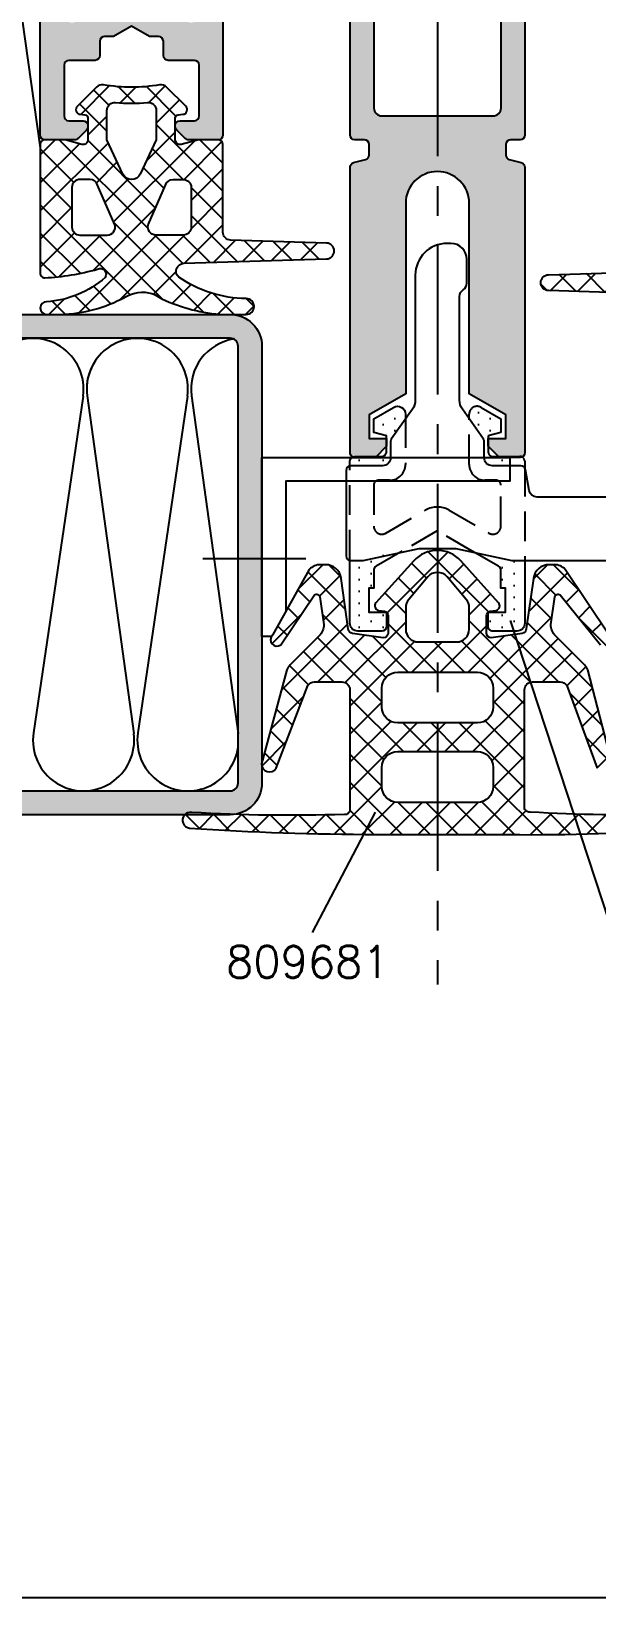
# Model space of a CAD drawing. Extents: x 0 to 1130, y -960 to 577.
# Drawn here: x 1026.2 to 1061.8, y -640 to -541.4 of the extents above; entities that cross this region are included whole.
import ezdxf

# ---------------------------------------------------------------- set-up
doc = ezdxf.new("R2010")
doc.units = 0
doc.header["$LTSCALE"] = 7.5
doc.header["$MEASUREMENT"] = 0
doc.linetypes.add('CENTER', pattern=[2, 1.25, -0.25, 0.25, -0.25])
doc.linetypes.add('HIDDEN', pattern=[0.375, 0.25, -0.125])
for name, color, linetype in [('ACCESSORI', 200, 'CONTINUOUS'), ('ASSI', 1, 'CENTER'), ('FILL', 8, 'CONTINUOUS'), ('FINE', 7, 'CONTINUOUS'), ('GOMMA', 3, 'CONTINUOUS'), ('GROSSA', 4, 'CONTINUOUS'), ('MARCHIO', 7, 'CONTINUOUS'), ('NASC', 7, 'HIDDEN'), ('QUOTE', 254, 'CONTINUOUS'), ('TESTO', 2, 'CONTINUOUS'), ('TRATTEGGI', 140, 'CONTINUOUS')]:
    doc.layers.add(name, color=color, linetype=linetype)
doc.styles.get("Standard").update_dxf_attribs({"font": 'romans.shx'})
pattern_1 = [(315, (920.0000005592251, -639.9999999263355), (0.8838834764831845, 0.8838834764831842), []), (45, (920.0000005592251, -639.9999999263355), (-0.8838834764831842, 0.8838834764831845), [])]

msp = doc.modelspace()

# ---------------------------------------------------------------- hatches: boundary and pattern name
at = {"layer": 'FILL'}
h = msp.add_hatch(color=253, dxfattribs=at)
h.paths.add_polyline_path([(997.0635466261217, -468.2006847210907, 0.4142135623730118), (996.763546626122, -468.5006847210907), (996.763546626122, -470.3764206523788, 0.1989123673796436), (996.8514145917659, -470.5885526867346), (997.3756786604779, -471.1128167554466, 0.2320247787643685), (997.6256786604783, -471.1982851531769, 0.4517883523660433), (997.9635466261218, -470.9006847210906), (997.9635466261218, -470.0006847210907, -0.4142135623730393), (998.263546626122, -469.7006847210905), (1001.463546626122, -469.7006847210905, -0.4142135623731227), (1001.763546626122, -470.0006847210907), (1001.763546626122, -471.6506847210906, 0.4142135623731229), (1002.063546626122, -471.9506847210905), (1002.963546626122, -471.9506847210905, -0.4142135623731227), (1003.263546626122, -472.2506847210907), (1003.263546626122, -472.816710124875), (1003.918247164501, -473.9506847210905), (1003.263546626122, -475.0846593173061), (1003.263546626122, -475.6506847210906, -0.4142135623730673), (1002.963546626122, -475.9506847210905), (1002.063546626122, -475.9506847210905, 0.4142135623730393), (1001.763546626122, -476.2506847210907), (1001.763546626122, -477.9006847210906, -0.4142135623730395), (1001.463546626122, -478.2006847210905), (998.263546626122, -478.2006847210905, -0.4142135623730397), (997.9635466261218, -477.9006847210906), (997.9635466261218, -477.0006847210907, 0.4517883523666104), (997.6256786604779, -476.7030842890041, 0.2320247787638949), (997.3756786604779, -476.7885526867346), (996.8514145917659, -477.3128167554464, 0.1989123673796609), (996.763546626122, -477.5249487898025), (996.763546626122, -479.4006847210906, 0.4142135623730673), (997.0635466261217, -479.7006847210905), (1011.463546626122, -479.7006847210905, -0.4142135623731227), (1011.763546626122, -480.0006847210905), (1011.763546626122, -487.4006847210908, -0.4142135623731505), (1011.463546626122, -487.7006847210907), (997.0635466261217, -487.7006847210906, 0.4142135623730951), (996.763546626122, -488.0006847210906), (996.763546626122, -488.6006847210906, -0.4142135623730951), (996.4635466261218, -488.9006847210907), (995.9635466261218, -488.9006847210907), (995.8152837534328, -488.9006847210906, -0.3394542588634019), (995.5255060055463, -488.6783304346213), (995.3231262776146, -487.9230390075599, 0.3394542588633506), (995.0333485297281, -487.7006847210906), (977.0635466261217, -487.7006847210906, 0.4142135623731784), (976.763546626122, -488.0006847210906), (976.763546626122, -489.3006847210908), (977.4635466261218, -490.0006847210907), (977.9635466261218, -490.0006847210906), (977.9635466261218, -488.9006847210906), (979.4356410069856, -488.9006847210907), (980.7635466261215, -491.2006847210905), (992.763546626122, -491.2006847210906, -1), (992.763546626122, -495.2006847210906), (980.763546626122, -495.2006847210906), (979.4356410069856, -497.5006847210907), (977.9635466261218, -497.5006847210907), (977.9635466261218, -496.4006847210907), (977.4635466261218, -496.4006847210907), (976.763546626122, -497.1006847210906), (976.763546626122, -498.4006847210907, 0.4142135623731783), (977.0635466261217, -498.7006847210906), (995.0333485297281, -498.7006847210904, 0.33945425886334), (995.3231262776151, -498.4783304346212), (995.5255060055463, -497.7230390075598, -0.3394542588633492), (995.8152837534328, -497.5006847210906), (996.4635466261218, -497.5006847210906, -0.4142135623730951), (996.763546626122, -497.8006847210905), (996.763546626122, -498.4006847210906, 0.4142135623730951), (997.0635466261217, -498.7006847210906), (1011.463546626122, -498.7006847210905, -0.4142135623731505), (1011.763546626122, -499.0006847210905), (1011.763546626122, -506.4006847210908, -0.4142135623731229), (1011.463546626122, -506.7006847210907), (997.0635466261217, -506.7006847210906, 0.4142135623731229), (996.763546626122, -507.0006847210906), (996.763546626122, -508.8764206523788, 0.1989123673796928), (996.8514145917659, -509.0885526867347), (997.3756786604779, -509.6128167554466, 0.2320247787637435), (997.6256786604779, -509.6982851531769, 0.4517883523668111), (997.9635466261218, -509.4006847210907), (997.9635466261218, -508.5006847210906, -0.4142135623731229), (998.263546626122, -508.2006847210906), (1001.463546626122, -508.2006847210906, -0.4142135623731227), (1001.763546626122, -508.5006847210906), (1001.763546626122, -510.1506847210907, 0.4142135623730397), (1002.063546626122, -510.4506847210907), (1002.963546626122, -510.4506847210907, -0.4142135623730673), (1003.263546626122, -510.7506847210908), (1003.263546626122, -511.316710124875), (1003.918247164501, -512.4506847210907), (1003.263546626122, -513.5846593173062), (1003.263546626122, -514.1506847210907, -0.4142135623731227), (1002.963546626122, -514.4506847210907), (1002.063546626122, -514.4506847210907, 0.4142135623731227), (1001.763546626122, -514.7506847210906), (1001.763546626122, -516.4006847210907, -0.4142135623731506), (1001.463546626122, -516.7006847210906), (998.263546626122, -516.7006847210906, -0.4142135623731505), (997.9635466261218, -516.4006847210907), (997.9635466261218, -515.5006847210906, 0.4517883523667224), (997.6256786604779, -515.2030842890042, 0.2320247787637778), (997.3756786604779, -515.2885526867346), (996.8514145917659, -515.8128167554466, 0.1989123673796406), (996.763546626122, -516.0249487898026), (996.763546626122, -517.9006847210907, 0.4142135623731505), (997.0635466261217, -518.2006847210906), (1011.463546626122, -518.2006847210906, -0.4142135623730951), (1011.763546626122, -518.5006847210907), (1011.763546626122, -532.2006847210904, 0.4142135623730951), (1012.763546626122, -533.2006847210904), (1026.463546626122, -533.2006847210905, -0.4142135623731504), (1026.763546626122, -533.5006847210906), (1026.763546626122, -547.9006847210906, 0.4142135623730951), (1027.063546626122, -548.2006847210905), (1028.93928255741, -548.2006847210906, 0.1989123673796232), (1029.151414591766, -548.1128167554465), (1029.675678660478, -547.5885526867347, 0.2320247787637174), (1029.761147058208, -547.3385526867347, 0.4517883523668684), (1029.463546626122, -547.0006847210907), (1028.563546626122, -547.0006847210906, -0.4142135623730673), (1028.263546626122, -546.7006847210906), (1028.263546626122, -543.5006847210907, -0.4142135623730951), (1028.563546626122, -543.2006847210907), (1030.213546626122, -543.2006847210906, 0.4142135623730951), (1030.513546626122, -542.9006847210907), (1030.513546626122, -542.0006847210906, -0.4142135623730951), (1030.813546626122, -541.7006847210906), (1031.379572029906, -541.7006847210905), (1032.513546626122, -541.0459841827113), (1033.647521222337, -541.7006847210906), (1034.213546626122, -541.7006847210906, -0.414213562373095), (1034.513546626122, -542.0006847210907), (1034.513546626122, -542.9006847210907, 0.4142135623730951), (1034.813546626122, -543.2006847210906), (1036.463546626122, -543.2006847210906, -0.414213562373095), (1036.763546626122, -543.5006847210907), (1036.763546626122, -546.7006847210906, -0.4142135623730951), (1036.463546626122, -547.0006847210907), (1035.563546626122, -547.0006847210906, 0.451788352366771), (1035.265946194035, -547.3385526867346, 0.2320247787637656), (1035.351414591766, -547.5885526867346), (1035.875678660478, -548.1128167554465, 0.198912367379658), (1036.087810694833, -548.2006847210905), (1037.963546626122, -548.2006847210905, 0.4142135623730951), (1038.263546626122, -547.9006847210906), (1038.263546626122, -533.5006847210905, -0.4142135623730951), (1038.563546626121, -533.2006847210905), (1045.963546626122, -533.2006847210906, -0.4142135623731227), (1046.263546626122, -533.5006847210907), (1046.263546626122, -547.9006847210908, 0.4142135623730395), (1046.563546626122, -548.2006847210906), (1047.163546626122, -548.2006847210907, -0.4142135623730949), (1047.463546626122, -548.5006847210907), (1047.463546626122, -549.1489475937797, -0.3394542588632963), (1047.241192339653, -549.4387253416662), (1046.485900912591, -549.6411050695976, 0.3394542588633591), (1046.263546626122, -549.9308828174843), (1046.263546626122, -567.9006847210907, 0.4142135623731505), (1046.563546626122, -568.2006847210907), (1047.863546626122, -568.2006847210905), (1048.563546626122, -567.5006847210907), (1048.563546626122, -567.0006847210907), (1047.463546626122, -567.0006847210907), (1047.463546626122, -565.5285903402269), (1049.763546626122, -564.2006847210906), (1049.763546626122, -552.2006847210907, -1), (1053.763546626122, -552.2006847210907), (1053.763546626122, -564.2006847210907), (1056.063546626122, -565.5285903402269), (1056.063546626122, -567.0006847210907), (1054.963546626122, -567.0006847210906), (1054.963546626122, -567.5006847210907), (1055.663546626121, -568.2006847210905), (1056.963546626122, -568.2006847210906, 0.4142135623731505), (1057.263546626122, -567.9006847210907), (1057.263546626122, -549.9308828174844, 0.3394542588633865), (1057.041192339652, -549.6411050695976), (1056.285900912591, -549.4387253416664, -0.3394542588634301), (1056.063546626122, -549.1489475937797), (1056.063546626122, -548.5006847210907, -0.4142135623730951), (1056.363546626122, -548.2006847210907), (1056.963546626122, -548.2006847210907, 0.4142135623730673), (1057.263546626122, -547.9006847210908), (1057.263546626122, -533.5006847210907, -0.4142135623731505), (1057.563546626122, -533.2006847210906), (1064.963546626122, -533.2006847210906, -0.4142135623730951), (1065.263546626122, -533.5006847210906), (1065.263546626122, -547.9006847210907, 0.4142135623730951), (1065.563546626122, -548.2006847210906), (1067.43928255741, -548.2006847210907, 0.1989123673797134), (1067.651414591766, -548.1128167554466), (1068.175678660478, -547.5885526867348, 0.232024778763607), (1068.261147058208, -547.3385526867348, 0.4517883523669103), (1067.963546626122, -547.0006847210908), (1067.063546626122, -547.0006847210907, -0.4142135623730675), (1066.763546626122, -546.7006847210907), (1066.763546626122, -543.5006847210908, -0.4142135623730951), (1067.063546626122, -543.2006847210909), (1068.713546626122, -543.2006847210907, 0.4142135623730674), (1069.013546626122, -542.9006847210908), (1069.013546626122, -542.0006847210908, -0.4142135623730951), (1069.313546626122, -541.7006847210907), (1069.879572029906, -541.7006847210907), (1071.013546626122, -541.0459841827114), (1072.147521222338, -541.7006847210906), (1072.713546626122, -541.7006847210907, -0.4142135623730951), (1073.013546626122, -542.0006847210907), (1073.013546626122, -542.9006847210908, 0.4142135623730951), (1073.313546626122, -543.2006847210907), (1074.963546626122, -543.2006847210907, -0.4142135623730951), (1075.263546626122, -543.5006847210908), (1075.263546626122, -546.7006847210907, -0.4142135623730397), (1074.963546626122, -547.0006847210907), (1074.063546626122, -547.0006847210907, 0.4517883523662162), (1073.765946194035, -547.3385526867343, 0.2320247787641638), (1073.851414591766, -547.5885526867347), (1074.375678660478, -548.1128167554467, 0.1989123673796436), (1074.587810694834, -548.2006847210907), (1076.463546626122, -548.2006847210907, 0.4142135623730673), (1076.763546626122, -547.9006847210907), (1076.763546626122, -469.2006847210907, 0.198912367379658), (1076.470653407308, -468.4935779399042, 0.1989123673796654), (1075.763546626122, -468.2006847210907)])
h.paths.add_polyline_path([(1013.763546626122, -470.5006847210907, -0.4142135623730672), (1014.063546626122, -470.2006847210907), (1074.463546626122, -470.2006847210909, -0.4142135623730939), (1074.763546626122, -470.5006847210909), (1074.763546626122, -530.9006847210907, -0.4142135623730951), (1074.463546626122, -531.2006847210907), (1014.063546626122, -531.2006847210904, -0.4142135623730947), (1013.763546626122, -530.9006847210904)], flags=16)
h.paths.add_polyline_path([(1011.763546626122, -497.2006847210905), (998.7635466261215, -497.2006847210906, -0.4142135623731013), (998.2635466261215, -496.7006847210906), (998.263546626122, -489.7006847210906, -0.4142135623730923), (998.763546626122, -489.2006847210906), (1011.763546626122, -489.2006847210905)], flags=16)
h.paths.add_polyline_path([(1011.463546626122, -508.2006847210907, -0.4142135623730856), (1011.763546626122, -508.5006847210908), (1011.763546626122, -516.4006847210907, -0.414213562373097), (1011.463546626122, -516.7006847210906), (1004.63993500224, -516.7006847210906, -0.5773502685639343), (1004.206922299878, -515.9506847219035), (1005.938973106665, -512.9506847102534, 0.2679491924311171), (1005.938973106665, -511.9506847102534), (1004.206922298314, -508.9506847219034, -0.577350269815316), (1004.639934999737, -508.2006847210906)], flags=16)
h.paths.add_polyline_path([(1011.463546626122, -478.2006847210905), (1004.639934999737, -478.2006847210907, -0.5773502698153251), (1004.206922298314, -477.4506847202779), (1005.938973106665, -474.4506847319278, 0.2679491919281537), (1005.938973107603, -473.4506847335533), (1004.206922299878, -470.4506847202779, -0.5773502685639893), (1004.63993500224, -469.7006847210905), (1011.463546626122, -469.7006847210905, -0.4142135623730396), (1011.763546626122, -470.0006847210906), (1011.763546626122, -477.9006847210906, -0.4142135623730814)], flags=16)
h.paths.add_polyline_path([(1028.563546626122, -533.2006847210905), (1036.463546626122, -533.2006847210905, -0.4142135623730856), (1036.763546626122, -533.5006847210906), (1036.763546626122, -540.3242963474756, -0.577350269815316), (1036.013546625309, -540.7573090488986), (1033.013546636959, -539.0252582405477, 0.2679491919281962), (1032.013546638585, -539.0252582396091), (1029.013546625309, -540.7573090473344, -0.5773502685639343), (1028.263546626122, -540.3242963449729), (1028.263546626122, -533.5006847210905, -0.4142135623730972)], flags=16)
h.paths.add_polyline_path([(1047.763546626122, -533.2006847210906), (1055.763546626122, -533.2006847210907), (1055.763546626122, -546.2006847210907, -0.4142135623730923), (1055.263546626122, -546.7006847210907), (1048.263546626122, -546.7006847210907, -0.4142135623731013), (1047.763546626122, -546.2006847210907)], flags=16)
h.paths.add_polyline_path([(1067.063546626122, -533.2006847210907), (1074.963546626122, -533.2006847210905, -0.4142135623730951), (1075.263546626122, -533.5006847210906), (1075.263546626122, -540.324296344973, -0.5773502685639419), (1074.513546626935, -540.7573090473345), (1071.513546615285, -539.0252582405478, 0.2679491924311186), (1070.513546615285, -539.0252582405477), (1067.513546626935, -540.7573090488987, -0.5773502698153155), (1066.763546626122, -540.3242963474758), (1066.763546626122, -533.5006847210907, -0.4142135623730951)], flags=16)
h = msp.add_hatch(color=253, dxfattribs=at)
h.paths.add_polyline_path([(983.7635466261221, -504.2447343175115), (970.3738656559781, -504.2447343175118), (970.3738656559781, -505.7447343175118), (983.7635466261221, -505.7447343175115, -0.4142135623731008), (984.2635466261221, -506.2447343175115), (984.2635466261221, -522.2447343175115), (985.7635466261221, -522.2447343175115), (985.7635466261221, -506.2447343175115, 0.4142135623731011)])
h.paths.add_polyline_path([(970.3738656559781, -504.2447343175118), (965.4841846858336, -504.2447343175118), (957.5896298137021, -504.244734317512), (957.463546626122, -504.2786619160302, -0.09289192794510448), (957.282503767724, -504.2447343175121), (956.263546626122, -504.2447343175121, 0.372968295030673), (954.2839161590988, -505.9600182940194, 0.006295808989397333), (954.4065780507365, -508.6643714419723, -0.2453923095153189), (954.263546626122, -509.1046294869788), (954.263546626122, -590.7006847210905), (1035.859601860234, -590.7006847210905, -0.2453923095315807), (1036.299859905269, -590.5576532964778, 0.006295808989327928), (1039.004213053192, -590.6803151881138, 0.3729682950307679), (1040.7194970297, -588.7006847210905), (1040.7194970297, -587.6817275794889, -0.09289192794526215), (1040.685569431182, -587.5006847210907), (1040.7194970297, -587.3746015335101), (1040.719497029701, -574.5903656912344), (1039.219497029701, -574.5903656912344), (1039.2194970297, -588.7006847210905, -0.4142135623730866), (1038.7194970297, -589.2006847210905), (955.763546626122, -589.2006847210905), (955.763546626122, -506.2447343175121, -0.4142135623730887), (956.263546626122, -505.7447343175121), (958.5172802891454, -505.744734317512, -0.06817763668202569), (959.3823688485542, -505.744734317512), (970.3738656559781, -505.7447343175118)])
h.paths.add_polyline_path([(1040.719497029701, -561.2006847210905, 0.4142135623731013), (1038.719497029701, -559.2006847210904), (1022.719497029701, -559.2006847210904), (1022.719497029701, -560.7006847210904), (1038.719497029701, -560.7006847210904, -0.4142135623730992), (1039.219497029701, -561.2006847210904), (1039.219497029701, -574.5903656912344), (1040.719497029701, -574.5903656912344)])
h = msp.add_hatch(dxfattribs=at)
h.set_pattern_fill('ANSI37', color=137, scale=10, angle=270, style=0)
h.set_pattern_definition(pattern_1)
edge = h.paths.add_edge_path(flags=16)
edge.add_arc((1032.513546626122, -534.7930816441299), 11.10378120484034, 264.8083326583957, 275.1916673415978)
edge.add_arc((1033.563546626121, -546.3492591371337), 0.5000000000000404, 1.5916157281026244e-12, 95.19166734159671, ccw=False)
edge.add_line((1034.063546626121, -546.3492591371337), (1034.063546626121, -548.2006847210903))
edge.add_line((1034.063546626121, -548.2006847210903), (1033.057331315382, -550.3585204550325))
edge.add_arc((1032.51354664316, -550.1049494979881), 0.5999999999999978, 204.9999999999998, 335.00000000000017, ccw=False)
edge.add_line((1031.969761970938, -550.3585204550325), (1030.963546626122, -548.2006847210903))
edge.add_line((1030.963546626122, -548.2006847210903), (1030.963546626122, -546.3492591371337))
edge.add_arc((1031.463546626122, -546.3492591371336), 0.5, 84.80833265839811, 180.0000000000163, ccw=False)
edge = h.paths.add_edge_path()
edge.add_arc((1034.364996468541, -545.2323422062182), 0.5000000000000141, 44.99999999999885, 100.1559810586143)
edge.add_arc((1032.51354664316, -534.8968628489702), 10.00000000000013, 259.8440189413865, 280.1559810586135, ccw=False)
edge.add_arc((1030.662096817779, -545.2323422062182), 0.500000000000013, 79.84401894138567, 135.0000000000012)
edge.add_line((1030.308543427185, -544.8787888156248), (1029.100251264933, -546.0870809778775))
edge.add_arc((1029.312383299289, -546.2992130122334), 0.3000000000000145, 135, 264.9999999999791)
edge.add_line((1029.286236576464, -546.598071421661), (1029.580977774671, -546.6238579351782))
edge.add_arc((1029.563546626122, -546.8230968747965), 0.1999999999999897, 0, 85.00000000000318, ccw=False)
edge.add_line((1029.763546626122, -546.8230968747965), (1029.763546626122, -548.2006847210905))
edge.add_arc((1029.463546626122, -548.2006847210905), 0.3000000000000114, -104.99999999998238, 2.6716406864579767e-12, ccw=False)
edge.add_line((1029.385900912591, -548.4904624689773), (1028.342585598829, -548.2109069732037))
edge.add_arc((1028.264939885298, -548.5006847210902), 0.2999999999998568, 74.99999999998415, 89.99999999998643)
edge.add_line((1028.264939885298, -548.2006847210904), (1027.063546626122, -548.2006847210904))
edge.add_arc((1027.063546626122, -548.5006847210904), 0.2999999999999829, 90.00000000000541, 180.0000000000163)
edge.add_line((1026.763546626122, -548.5006847210905), (1026.763546626122, -556.595913463087))
edge.add_arc((1027.063546626122, -556.5959134630871), 0.2999999999999829, 179.9999999999837, 269.9999999999946)
edge.add_arc((1026.148477891229, -541.0941212422554), 15.82826548235508, 273.3142498228019, 285.4786479744276)
edge.add_arc((1030.548881747258, -556.6640671489863), 0.3615898343695034, -34.146817843767224, 119.1570197218868, ccw=False)
edge.add_arc((1026.744937694965, -552.2020555210935), 6.212747974632237, 273.86346111600517, 311.3340429798422, ccw=False)
edge.add_arc((1027.163546626122, -558.8006847210904), 0.4000000000000341, 90.00000000013027, 270)
edge.add_line((1027.163546626122, -559.2006847210904), (1027.806020726281, -559.2006847210904))
edge.add_arc((1027.837539228584, -550.3716351880161), 8.829105791271711, 269.7954627527542, 297.0461436430224)
edge.add_line((1031.852203665312, -558.2351953571723), (1032.30912703371, -558.0160290107835))
edge.add_arc((1033.217108033186, -559.7980420591618), 1.999999999999901, 66.96866736643148, 116.9999999998991, ccw=False)
edge.add_line((1033.99957694345, -557.9574599761049), (1034.421698882253, -558.2070198005038))
edge.add_arc((1038.829199368327, -549.055425813701), 10.15764406907578, 244.2840621073587, 267.1703278999578)
edge.add_line((1038.327746742382, -559.2006847210904), (1039.726178917735, -559.2006847210904))
edge.add_arc((1039.726178917735, -558.7006847210904), 0.5, 270.000000000026, 449.999999999974)
edge.add_arc((1039.819936741389, -550.5591879452115), 7.642071937980187, 235.3829907800024, 269.2970411155843, ccw=False)
edge.add_arc((1035.813514871875, -556.4771393908991), 0.5000000000000089, 91.76031207526881, 227.9409429448206, ccw=False)
edge.add_line((1035.798155667657, -555.9773753517308), (1044.77890583034, -555.7004487602587))
edge.add_arc((1044.763546626122, -555.2006847210905), 0.4999999999999942, 271.7603120752575, 448.2396879247295)
edge.add_line((1044.77890583034, -554.7009206819222), (1038.748187421904, -554.515579144001))
edge.add_arc((1038.763546626122, -554.0158151048328), 0.49999999999994, 180, 268.23968792473255, ccw=False)
edge.add_line((1038.263546626122, -554.0158151048328), (1038.263546626122, -548.5006847210906))
edge.add_arc((1037.963546626122, -548.5006847210905), 0.3000000000000114, 359.9999999999891, 449.9999999999891)
edge.add_line((1037.963546626122, -548.2006847210905), (1036.722657617669, -548.2006847210905))
edge.add_line((1036.722657617669, -548.2006847210905), (1035.641192339653, -548.4904624689773))
edge.add_arc((1035.563546626122, -548.2006847210905), 0.3000000000000617, 180.0000000000027, 284.99999999999415, ccw=False)
edge.add_line((1035.263546626122, -548.2006847210905), (1035.263546626122, -546.8230968747965))
edge.add_arc((1035.463546626122, -546.8230968747964), 0.2000000000000597, 95.00000000004837, 180.0000000000204, ccw=False)
edge.add_line((1035.446115477572, -546.6238579351781), (1035.740856707114, -546.5980714189195))
edge.add_arc((1035.71470998429, -546.299213009492), 0.3000000000000277, 275.0000000000288, 404.9999999999923)
edge.add_line((1035.926842018645, -546.087080975136), (1034.718549859134, -544.8787888156248))
edge = h.paths.add_edge_path(flags=16)
edge.add_line((1035.127815575849, -550.7006847210904), (1035.763546626122, -550.7006847210904))
edge.add_arc((1035.763546626122, -551.2006847210904), 0.5, 0, 90, ccw=False)
edge.add_line((1036.263546626122, -551.2006847210904), (1036.263546626122, -553.7006847210905))
edge.add_arc((1035.763546626122, -553.7006847210905), 0.4999999999999858, -90.00000000000159, 1.5916157281026244e-12, ccw=False)
edge.add_line((1035.763546626122, -554.2006847210905), (1034.045037798071, -554.2006847210904))
edge.add_arc((1034.045037798071, -553.7006847210904), 0.5000000000000142, 162.8097585923801, 269.99999999999187, ccw=False)
edge.add_line((1033.567373441504, -553.5529120495112), (1034.650151219282, -551.0529120495112))
edge.add_arc((1035.127815575848, -551.2006847210903), 0.4999999999999195, 89.99999999999841, 162.809758592385, ccw=False)
edge = h.paths.add_edge_path(flags=16)
edge.add_line((1029.899277676395, -550.7006847210904), (1029.263546626122, -550.7006847210904))
edge.add_arc((1029.263546626122, -551.2006847210904), 0.5, 90, 180)
edge.add_line((1028.763546626122, -551.2006847210904), (1028.763546626122, -553.7006847210905))
edge.add_arc((1029.263546626122, -553.7006847210905), 0.4999999999999858, 179.9999999999984, 270.0000000000016)
edge.add_line((1029.263546626122, -554.2006847210905), (1030.982055454173, -554.2006847210904))
edge.add_arc((1030.982055454173, -553.7006847210903), 0.5000000000000568, 270.0000000000016, 377.1902414076134)
edge.add_line((1031.45971981074, -553.5529120495112), (1030.376942032962, -551.0529120495112))
edge.add_arc((1029.899277676395, -551.2006847210904), 0.499999999999999, 17.19024140762243, 90.00000000000813)
h = msp.add_hatch(dxfattribs=at)
h.set_pattern_fill('ANSI37', color=137, scale=10, angle=270, style=0)
h.set_pattern_definition(pattern_1)
h.paths.add_polyline_path([(1071.013546615285, -559.925877172797, -0.0279488201277153), (1071.217966218533, -560.0160290107838), (1071.674889586932, -560.2351953571724, 0.110612041823471), (1075.412476742424, -561.1963922528702), (1076.421989327059, -561.1963922528702, 0.9292461723943047), (1076.363546626123, -560.4006847210906, -0.1649688112626651), (1072.678959054481, -558.867033104719, -0.7904883406482366), (1073.154379772392, -558.3482951586539, 0.05312709888512344), (1076.463546626122, -558.8959134630871, 0.4142135623729978), (1076.763546626122, -558.5959134630871), (1076.763546626122, -548.5006847210906, 0.4142135623731505), (1076.463546626122, -548.2006847210905), (1075.262153366945, -548.2006847210905, 0.0655434628152484), (1075.184507653415, -548.2109069732039), (1074.141192339653, -548.4904624689775, -0.4931454260312266), (1073.763546626122, -548.2006847210907), (1073.763546626122, -546.8230968747966, -0.3888787318530059), (1073.946115477572, -546.6238579351784), (1074.240856675779, -546.5980714216612, 0.6370702608073496), (1074.426841987311, -546.0870809778776), (1073.218549825058, -544.8787888156251, 0.2454199115108711), (1072.776832157066, -544.7401765225397, -0.04434285628740945), (1071.013546615285, -544.8968628489704), (1071.013546615285, -545.8968628489704, 0.02265679805365915), (1072.018302753394, -545.8513103526382, -0.4410091218321953), (1072.563546626122, -546.3492591371339), (1072.563546626121, -548.2006847210905), (1071.557331281306, -550.3585204550327, -0.2914734167828084), (1071.013546615285, -550.7049494979882)])
h.paths.add_polyline_path([(1073.150151219281, -551.0529120495114, -0.3288304544284983), (1073.627815575848, -550.7006847210905), (1074.263546626122, -550.7006847210905, -0.4142135623730941), (1074.763546626122, -551.2006847210905), (1074.763546626122, -555.7006847210907, -0.4142135623731152), (1074.263546626121, -556.2006847210907), (1072.545037798071, -556.2006847210905, -0.5050829045456721), (1072.067373441504, -555.5529120495114)], flags=16)
h.paths.add_polyline_path([(1071.013546615285, -550.7049494979882, -0.2914734223893663), (1070.469761936862, -550.3585204550327), (1069.463546626122, -548.2006847210904), (1069.463546626122, -546.3492591371339, -0.44100912183203), (1070.00879049885, -545.8513103526384, 0.02265679756541681), (1071.013546615285, -545.8968628489704), (1071.013546615285, -544.8968628489704, -0.04434285659807329), (1069.250261061101, -544.7401765225397, 0.2454199115108631), (1068.808543393109, -544.8787888156251), (1067.600251233598, -546.0870809751362, 0.6370702608072792), (1067.78623654513, -546.5980714189197), (1068.080977774671, -546.6238579351782, -0.3888787318528504), (1068.263546626122, -546.8230968747966), (1068.263546626122, -548.2006847210907, -0.4931454260312618), (1067.885900912591, -548.4904624689775), (1066.804435634575, -548.2006847210907), (1065.563546626122, -548.2006847210907, 0.4142135623730951), (1065.263546626122, -548.5006847210907), (1065.263546626122, -556.0158151048329, -0.4052432957209685), (1064.77890583034, -556.5155791440011), (1062.516222140718, -556.5851180026348), (1063.203236378219, -557.8378227546318), (1067.728937584587, -557.9773753517309, -0.6756558563554195), (1068.048526500326, -558.8483667564547, -0.1494527194712063), (1063.789399818961, -560.2008173227421, 0.925745551245078), (1063.73553816961, -561.1963922528702), (1065.27972952538, -561.1963922528702, 0.09819273378049216), (1069.10539436999, -560.207019800504), (1069.527516308794, -559.9574599761052, -0.1926945525451828), (1071.013546615285, -559.925877172797)])
h.paths.add_polyline_path([(1069.959719810739, -555.5529120495114, -0.5050829045456721), (1069.482055454173, -556.2006847210905), (1067.763546626122, -556.2006847210907, -0.4142135623731152), (1067.263546626122, -555.7006847210907), (1067.263546626122, -551.2006847210905, -0.4142135623730941), (1067.763546626122, -550.7006847210905), (1068.399277676395, -550.7006847210905, -0.3288304544284983), (1068.876942032962, -551.0529120495114)], flags=16)
h.paths.add_polyline_path([(1063.203236378219, -557.8378227546318), (1062.516222140718, -556.5851180026348), (1058.748187421904, -556.7009206819223, 0.9697392325155793), (1058.748187421904, -557.700448760259)])
h = msp.add_hatch(dxfattribs=at)
h.set_pattern_fill('DOTS', color=2, scale=12, angle=90, style=0)
h.set_pattern_definition([(90, (870.5896529244211, -659.5072430405321), (0.75, 0.3750000000000001), [0, -0.75])])
h.paths.add_polyline_path([(1046.754964227313, -579.1397497422649, -0.4142135623730951), (1046.254964227313, -578.6397497422649), (1046.254964227313, -574.6338816246321, 0.04956893314241808), (1046.314010275235, -574.6397497422649), (1047.087621723653, -574.6397497422649), (1049.541919956512, -574.104460532496), (1047.904964227313, -575.0495573634003, 0.2679491924311936), (1047.754964227313, -575.3093649845358), (1047.754964227314, -576.4397497422649), (1047.454964227314, -576.4397497422649), (1047.454964227314, -577.9397497422649), (1048.554964227314, -577.9397497422649), (1048.554964227314, -578.839749742265, -0.4142135623729841), (1048.254964227314, -579.1397497422649)])
h.paths.add_polyline_path([(1048.314010275235, -568.664749742265), (1046.314010275235, -568.664749742265, 0.04829700805686415), (1046.256457861524, -568.6703219588003), (1046.256644982115, -568.4080381049027, -0.3835245860931565), (1046.554964227314, -568.1397497422649), (1048.254964227313, -568.1397497422649, 0.4142135623732061), (1048.554964227314, -567.839749742265), (1048.554964227314, -567.2886006362489, 0.06162686725443962), (1048.564010275235, -567.2154856735531), (1048.564010275235, -567.1397497422649, 0.06162686725438234), (1048.554964227314, -567.0666347795691), (1048.554964227314, -566.839749742265), (1047.754964227313, -566.62539038832), (1047.754964227313, -565.7718005498341), (1049.004964227313, -565.0501127133471, -0.5773502691896855), (1049.754964227313, -565.4831254152393), (1049.754964227314, -565.7208325509263), (1048.859222264163, -567.0000846501546, 0.1539147210595893), (1048.814010275236, -567.143478759242), (1048.814010275236, -568.164749742265, -0.414213562373145)])
h.paths.add_polyline_path([(1055.254964227314, -579.1397497422649, -0.4142135623732061), (1054.954964227314, -578.839749742265), (1054.954964227314, -577.9397497422649), (1056.054964227314, -577.9397497422649), (1056.054964227314, -576.4397497422649), (1055.754964227314, -576.4397497422649), (1055.754964227313, -575.3093649845355, 0.2679491924311975), (1055.604964227314, -575.0495573634003), (1053.957024605857, -574.098118979344), (1056.440398826818, -574.6397497422649), (1057.254964227313, -574.6397497422649), (1057.254964227313, -578.6397497422649, -0.4142135623730951), (1056.754964227313, -579.1397497422649)])
h.paths.add_polyline_path([(1054.714010275236, -568.1647497422651), (1054.714010275236, -567.1434787592423, 0.1539147210597821), (1054.668798286308, -567.0000846501546), (1053.754964227313, -565.6949943603091), (1053.754964227313, -565.4831254152391, -0.5773502691896658), (1054.504964227314, -565.050112713347), (1055.754964227314, -565.7718005498341), (1055.754964227313, -566.62539038832), (1054.954964227314, -566.839749742265), (1054.954964227314, -567.839749742265, 0.4142135623730951), (1055.254964227313, -568.1397497422649), (1056.954964227314, -568.1397497422649, -0.4142135623729841), (1057.254964227313, -568.4397497422651), (1057.254964227313, -568.7883849126983, 0.2400468879536667), (1057.012280385882, -568.664749742265), (1055.214010275235, -568.664749742265, -0.4142135623730868)])
h = msp.add_hatch(dxfattribs=at)
h.set_pattern_fill('ANSI37', color=137, scale=10, style=0)
h.set_pattern_definition([(45, (943.0933376776662, -945.1161035523327), (-0.8838834764831843, 0.8838834764831844), []), (135, (943.0933376776662, -945.1161035523327), (-0.8838834764831844, -0.8838834764831843), [])])
edge = h.paths.add_edge_path(flags=16)
edge.add_line((1053.763546626122, -579.0212998141673), (1053.763546626122, -577.662822756662))
edge.add_arc((1052.963546626122, -577.6628227566619), 0.8000000000000114, 359.9999999999893, 400.1794173322194)
edge.add_line((1053.574768906558, -577.146676145806), (1052.374768906558, -575.7256327424453))
edge.add_arc((1051.763546626122, -576.2417793533012), 0.8000000000000635, 40.17941733223027, 139.8205826677697)
edge.add_line((1051.152324345685, -575.7256327424453), (1049.952324345686, -577.146676145806))
edge.add_arc((1050.563546626122, -577.662822756662), 0.8000000000000681, 139.8205826677693, 179.9999999999995)
edge.add_line((1049.763546626122, -577.662822756662), (1049.763546626122, -579.0212998141673))
edge.add_arc((1050.563546626122, -579.0212998141673), 0.7999999999999545, 180, 270)
edge.add_line((1050.563546626122, -579.8212998141672), (1052.963546626122, -579.8212998141672))
edge.add_arc((1052.963546626122, -579.0212998141673), 0.7999999999999545, 270, 360)
edge = h.paths.add_edge_path(flags=16)
edge.add_line((1048.263546626122, -583.9212998141672), (1048.263546626122, -582.7212998141673))
edge.add_arc((1049.263546626122, -582.7212998141673), 1.000000000000028, 90.00000000000159, 179.9999999999984, ccw=False)
edge.add_line((1049.263546626122, -581.7212998141673), (1054.274775553592, -581.7212998141671))
edge.add_arc((1054.274775553592, -582.7212998141671), 0.9999999999999716, -1.5916157281026244e-12, 90.00000000000159, ccw=False)
edge.add_line((1055.274775553592, -582.7212998141671), (1055.274775553592, -583.9212998141672))
edge.add_arc((1054.274775553592, -583.9212998141672), 1.000000000000028, 270.0000000000016, 359.9999999999992, ccw=False)
edge.add_line((1054.274775553592, -584.9212998141672), (1049.263546626122, -584.9212998141672))
edge.add_arc((1049.263546626122, -583.9212998141672), 0.9999999999999858, 179.9999999999992, 270, ccw=False)
edge = h.paths.add_edge_path(flags=16)
edge.add_line((1055.274775553592, -587.7212998141674), (1055.274775553592, -588.9212998141674))
edge.add_arc((1054.274775553592, -588.9212998141674), 1.000000000000028, 269.9999999999951, 359.99999999999835, ccw=False)
edge.add_line((1054.274775553592, -589.9212998141674), (1049.263546626122, -589.9212998141672))
edge.add_arc((1049.263546626122, -588.9212998141672), 0.9999999999999787, 180.0000000000053, 270.0000000000016, ccw=False)
edge.add_line((1048.263546626122, -588.9212998141674), (1048.263546626122, -587.7212998141672))
edge.add_arc((1049.263546626122, -587.7212998141672), 1.000000000000028, 89.99999999999511, 179.999999999998, ccw=False)
edge.add_line((1049.263546626122, -586.7212998141672), (1054.274775553592, -586.7212998141674))
edge.add_arc((1054.274775553592, -587.7212998141674), 1.000000000000014, 7.958078640513122e-13, 90, ccw=False)
edge = h.paths.add_edge_path()
edge.add_arc((1060.311655248468, -581.9739679602658), 0.9999999999999076, 23.40946168210063, 45.00000000000576)
edge.add_line((1061.018762029655, -581.2668611790792), (1059.191442243995, -579.4395413934192))
edge.add_arc((1059.898549025181, -578.7324346122325), 1.000000000000028, 180.0000000000065, 225.000000000008, ccw=False)
edge.add_line((1058.898549025181, -578.7324346122326), (1059.15731887725, -576.9843413472776))
edge.add_arc((1059.355162963434, -577.0136281627701), 0.1999999999999331, 52.28758232986968, 171.5796677343882, ccw=False)
edge.add_line((1059.477502664852, -576.8554099670498), (1062.035111846846, -579.997236641361))
edge.add_arc((1062.279791249681, -579.6808002499203), 0.40000000000005, 232.2875823298654, 404.8557593081239)
edge.add_line((1062.563345114575, -579.3986704824307), (1059.811299511617, -575.2501550939293))
edge.add_arc((1059.102414849382, -575.955479512653), 1.000000000000007, 44.85575930812379, 90.00000000000487)
edge.add_line((1059.102414849382, -574.955479512653), (1058.79378556761, -574.955479512653))
edge.add_arc((1058.79378556761, -575.955479512653), 1.000000000000014, 90, 171.9575708562584)
edge.add_line((1057.803620831995, -575.815573128433), (1057.354500644165, -578.9941483916132))
edge.add_arc((1057.054500644165, -578.9941483916132), 0.2999999999999545, -82.0928372970348, 9.492850949754938e-12, ccw=False)
edge.add_line((1057.095771155547, -579.2912960735665), (1055.154500644165, -579.5609169779252))
edge.add_arc((1055.154500644165, -579.2609169779253), 0.3000000000000114, 179.9999999999891, 269.99999999998914, ccw=False)
edge.add_line((1054.854500644165, -579.2609169779251), (1054.854500644165, -578.1715488965862))
edge.add_arc((1055.154500644165, -578.1715488965862), 0.2999999999999545, 104.9999999999971, 179.9999999999973, ccw=False)
edge.add_line((1055.076854930634, -577.8817711486995), (1055.46266586497, -577.8319832588992))
edge.add_arc((1055.385020151439, -577.5422055110125), 0.2999999999999697, 285.0000000000073, 400.1794173322418)
edge.add_line((1055.614228506603, -577.3486505319415), (1053.239039230041, -574.7176616444489))
edge.add_arc((1051.754500611185, -576.05786502048), 1.999999999999963, 42.07491361669055, 137.9250868703227)
edge.add_line((1050.269961980937, -574.7176616570674), (1047.894772781726, -577.3486505319415))
edge.add_arc((1048.12398113689, -577.5422055110125), 0.2999999999999837, 139.8205826677704, 255.000000000005)
edge.add_line((1048.046335423359, -577.8319832588992), (1048.432146357695, -577.8817711486995))
edge.add_arc((1048.354500644165, -578.1715488965862), 0.2999999999999482, 2.6716406864579767e-12, 75.0000000000029, ccw=False)
edge.add_line((1048.654500644165, -578.1715488965862), (1048.654500644165, -579.2609169779251))
edge.add_arc((1048.354500644165, -579.2609169779251), 0.3000000000000682, -90, 0, ccw=False)
edge.add_line((1048.354500644165, -579.5609169779252), (1046.413230132782, -579.2912960735665))
edge.add_arc((1046.454500644164, -578.9941483916132), 0.3000000000000274, 180.0000000000041, 262.0928372970448, ccw=False)
edge.add_line((1046.154500644165, -578.9941483916132), (1045.705380456334, -575.815573128433))
edge.add_arc((1044.715215720719, -575.955479512653), 1.000000000000028, 8.042429143742266, 89.99999999999919)
edge.add_line((1044.715215720719, -574.955479512653), (1044.406586438948, -574.955479512653))
edge.add_arc((1044.406586438947, -575.9554795126529), 0.9999999999999147, 89.99999999999349, 135.1442406918791)
edge.add_line((1043.697701776713, -575.2501550939293), (1041.374408542312, -579.3986704824307))
edge.add_arc((1041.657962407206, -579.6808002499203), 0.4000000000000379, 135.1442406918775, 307.7124176701329)
edge.add_line((1041.902641810041, -579.997236641361), (1044.031498623477, -576.8554099670498))
edge.add_arc((1044.153838324895, -577.0136281627701), 0.1999999999999854, 8.420332265617503, 127.7124176701382, ccw=False)
edge.add_line((1044.35168241108, -576.9843413472776), (1044.610452263148, -578.7324346122326))
edge.add_arc((1043.610452263148, -578.7324346122325), 1.000000000000014, 314.99999999999164, 359.9999999999939, ccw=False)
edge.add_line((1044.317559044334, -579.4395413934192), (1042.490239258674, -581.2668611790792))
edge.add_arc((1043.197346039861, -581.9739679602658), 0.9999999999999076, 134.9999999999943, 156.5905383178994)
edge.add_line((1042.279657010702, -581.5766685193374), (1040.685569431182, -587.5006847210907))
edge.add_arc((1041.185569431182, -587.5006847210907), 0.4999999999999574, 180.0000000000008, 327.5692165523687)
edge.add_line((1041.607589390504, -587.7688248969956), (1043.601972384685, -582.5730535313779))
edge.add_arc((1044.026011570498, -582.8379889365154), 0.4999999999999633, 89.99999999999841, 148.0032735852639, ccw=False)
edge.add_line((1044.026011570498, -582.3379889365154), (1045.754500644165, -582.3379889365154))
edge.add_arc((1045.754500644165, -582.8379889365154), 0.5, 0, 90, ccw=False)
edge.add_line((1046.254500644165, -582.8379889365154), (1046.254500644165, -590.3882556739759))
edge.add_arc((1045.954500644165, -590.3882556739759), 0.3000000000000682, -98.95898253009989, 1.0913936421275139e-11, ccw=False)
edge.add_arc((1042.522619031395, -483.2362015256047), 107.5017057601861, 266.68156666372204, 271.80450759353215, ccw=False)
edge.add_arc((1036.216673281661, -591.0506847210908), 0.4999999999999991, 80.4229815197777, 262.8572124653143)
edge.add_arc((1048.131272457736, -408.4367859851407), 183.5012857548712, 266.2577562507911, 269.9455694869204)
edge.add_line((1047.956947791645, -591.9379889365156), (1055.540824569213, -591.9379889365156))
edge.add_arc((1057.757852969874, -458.4927466170778), 133.4636576474016, 269.0481887327953, 273.9033769163584)
edge.add_arc((1066.781099079198, -591.1506847210907), 0.4999999999999548, 277.1427875346994, 459.5770184802363)
edge.add_arc((1063.441301563356, -493.4671144554836), 97.24508396163827, 266.5504130077058, 271.919119673884, ccw=False)
edge.add_arc((1057.543271716694, -590.2396701141478), 0.3000000000000966, 180.0000000000081, 278.9681286654126, ccw=False)
edge.add_line((1057.243271716694, -590.2396701141478), (1057.243271716694, -582.8379889365154))
edge.add_arc((1057.743271716694, -582.8379889365154), 0.5, 90, 180, ccw=False)
edge.add_line((1057.743271716694, -582.3379889365154), (1059.482989717832, -582.3379889365154))
edge.add_arc((1059.482989717832, -582.8379889365156), 0.5000000000000568, 31.996726414743193, 90.00000000000978, ccw=False)
edge.add_line((1059.907028903644, -582.5730535313779), (1061.815962760995, -587.7688248969956))
edge.add_arc((1062.241630561264, -587.4910192130429), 0.5083001812147462, 213.1298709602236, 358.9104347831616)
edge.add_line((1062.74983883764, -587.5006847210908), (1061.218115350156, -581.5766685193374))

# ---------------------------------------------------------------- linework, layer by layer
at = {"layer": 'ACCESSORI'}
msp.add_lwpolyline([(1063.633913117178, -570.7006847210907), (1058.031805877723, -570.7006847210907, -0.3639702342661961), (1057.539402001217, -570.287508809924), (1057.307722711786, -568.9735902677905, 0.3639702342662024), (1057.012280385882, -568.7256847210906), (1055.214010275235, -568.7256847210906, -0.4142135623731117), (1054.714010275236, -568.2256847210908), (1054.714010275236, -567.2044137380681, 0.1539147210598349), (1054.668798286308, -567.0610196289803), (1053.338119682399, -565.1606136331943, -0.1539147210598359), (1053.157271726688, -564.5870371968432), (1053.157271726688, -558.0652482954348, -0.2544045907872612), (1053.385641000962, -557.6454665082628, 0.2544045907872536), (1053.614010275236, -557.2256847210907), (1053.614010275236, -555.7256847210908, 0.414213562373095), (1052.614010275236, -554.7256847210908), (1052.370748823783, -554.7256847210908, 0.4142135623731034), (1050.370748823783, -556.7256847210908), (1050.370748823783, -564.5870371968429, -0.1539147210598356), (1050.189900868072, -565.1606136331939), (1048.859222264163, -567.0610196289804, 0.1539147210598366), (1048.814010275235, -567.2044137380681), (1048.814010275235, -568.2256847210908, -0.414213562373095), (1048.314010275235, -568.7256847210908), (1046.314010275235, -568.7256847210906, 0.414213562373095), (1046.014010275235, -569.0256847210907), (1046.014010275235, -574.4006847210906, 0.414213562373095), (1046.314010275235, -574.7006847210907), (1047.087621723652, -574.7006847210907), (1050.610417993621, -573.9323531441528), (1052.917602556849, -573.9323531441528), (1056.440398826818, -574.7006847210907), (1069.633913117178, -574.7006847210907, 0.414213562373095)], format="xyb", dxfattribs=at)
at = {"layer": 'ASSI'}
for p, q in [((1051.763546626122, -524.8631270858693), (1051.763546626122, -601.3968708367138)), ((1043.47003889933, -574.5903656912344), (1037.003818709637, -574.5903656912344))]:
    msp.add_line(p, q, dxfattribs=at)
at = {"layer": 'FINE'}
msp.add_lwpolyline([(1041.311988424531, -579.4800466613789), (1040.719497029701, -579.4800466613789), (1040.719497029701, -568.2006847210898), (1056.313546626121, -568.2006847210905), (1056.313546626121, -569.7006847210905), (1042.219497029701, -569.7006847210898), (1042.219497029701, -577.8896648422185)], dxfattribs=at)
at = {"layer": 'GOMMA'}
for points in [[(1034.718549859134, -544.8787888156248, 0.2454199115108711), (1034.276832191142, -544.7401765225396, -0.0888604381802806), (1030.750261095178, -544.7401765225396, 0.2454199115108711), (1030.308543427185, -544.8787888156248), (1029.100251264933, -546.0870809778775, 0.6370702608073499), (1029.286236576464, -546.598071421661), (1029.580977774671, -546.6238579351782, -0.3888787318530058), (1029.763546626122, -546.8230968747965), (1029.763546626122, -548.2006847210905, -0.4931454260312268), (1029.385900912591, -548.4904624689773), (1028.342585598829, -548.2109069732037, 0.06554346281524841), (1028.264939885298, -548.2006847210904), (1027.063546626122, -548.2006847210904, 0.4142135623731504), (1026.763546626122, -548.5006847210905), (1026.763546626122, -556.595913463087, 0.4142135623731505), (1027.063546626122, -556.895913463087, 0.05312709888512125), (1030.372713479852, -556.3482951586536, -0.7904883406482491), (1030.848134197762, -556.8670331047189, -0.164968811262667), (1027.163546626121, -558.4006847210903, 0.999999999998863), (1027.163546626122, -559.2006847210904), (1027.80602072628, -559.2006847210904, 0.1194670680124155), (1031.852203665312, -558.2351953571723), (1032.30912703371, -558.0160290107835, -0.2218381007067161), (1033.99957694345, -557.9574599761049), (1034.421698882253, -558.2070198005038, 0.1001934393118184), (1038.327746742382, -559.2006847210904), (1039.726178917735, -559.2006847210904, 0.9999999999995451), (1039.726178917735, -558.2006847210904, -0.1490676202251945), (1035.478566751918, -556.8483667564544, -0.6756558563554195), (1035.798155667657, -555.9773753517308), (1044.77890583034, -555.7004487602587, 0.9697392325155803), (1044.77890583034, -554.7009206819222), (1038.748187421904, -554.515579144001, -0.4052432957209685), (1038.263546626122, -554.0158151048328), (1038.263546626122, -548.5006847210906, 0.4142135623730951), (1037.963546626122, -548.2006847210905), (1036.722657617669, -548.2006847210905), (1035.641192339653, -548.4904624689773, -0.4931454260312618), (1035.263546626122, -548.2006847210905), (1035.263546626122, -546.8230968747965, -0.3888787318528504), (1035.446115477572, -546.6238579351781), (1035.740856707114, -546.5980714189195, 0.6370702608072794), (1035.926842018645, -546.087080975136)], [(1031.50879049885, -545.851310352638, 0.04533686841581842), (1033.518302753393, -545.8513103526382, -0.4410091218320485), (1034.063546626121, -546.3492591371337), (1034.063546626121, -548.2006847210903), (1033.057331315382, -550.3585204550325, -0.6370702608074954), (1031.969761970938, -550.3585204550325), (1030.963546626122, -548.2006847210903), (1030.963546626122, -546.3492591371337, -0.4410091218321674)], [(1029.899277676395, -550.7006847210904), (1029.263546626122, -550.7006847210904, 0.4142135623730941), (1028.763546626122, -551.2006847210904), (1028.763546626122, -553.7006847210905, 0.4142135623731153), (1029.263546626122, -554.2006847210905), (1030.982055454173, -554.2006847210904, 0.5050829045456721), (1031.45971981074, -553.5529120495112), (1030.376942032962, -551.0529120495112, 0.3288304544284983)], [(1035.127815575849, -550.7006847210904), (1035.763546626122, -550.7006847210904, -0.4142135623730941), (1036.263546626122, -551.2006847210904), (1036.263546626122, -553.7006847210905, -0.4142135623731153), (1035.763546626122, -554.2006847210905), (1034.045037798071, -554.2006847210904, -0.5050829045456721), (1033.567373441504, -553.5529120495112), (1034.650151219282, -551.0529120495112, -0.3288304544284983)], [(1053.763546626122, -579.0212998141673), (1053.763546626122, -577.662822756662, 0.177134288037943), (1053.574768906558, -577.146676145806), (1052.374768906559, -575.7256327424453, 0.4644028829273307), (1051.152324345685, -575.7256327424453), (1049.952324345685, -577.146676145806, 0.1771342880379453), (1049.763546626122, -577.662822756662), (1049.763546626122, -579.0212998141673, 0.414213562373095), (1050.563546626122, -579.8212998141672), (1052.963546626122, -579.8212998141672, 0.414213562373094)], [(1048.263546626122, -583.9212998141672), (1048.263546626122, -582.7212998141673, -0.4142135623730772), (1049.263546626122, -581.7212998141673), (1054.274775553592, -581.7212998141671, -0.4142135623731104), (1055.274775553592, -582.7212998141671), (1055.274775553592, -583.9212998141672, -0.4142135623730854), (1054.274775553592, -584.9212998141672), (1049.263546626122, -584.9212998141672, -0.4142135623731026)], [(1055.274775553592, -587.7212998141674), (1055.274775553592, -588.9212998141674, -0.414213562373113), (1054.274775553592, -589.9212998141674), (1049.263546626122, -589.9212998141672, -0.4142135623730754), (1048.263546626122, -588.9212998141674), (1048.263546626122, -587.7212998141672, -0.4142135623731075), (1049.263546626122, -586.7212998141672), (1054.274775553592, -586.7212998141674, -0.4142135623730867)]]:
    msp.add_lwpolyline(points, format="xyb", close=True, dxfattribs=at)
for points in [[(1067.728937584587, -557.9773753517309), (1058.748187421904, -557.700448760259, -0.9697392325155803), (1058.748187421904, -556.7009206819223), (1064.77890583034, -556.5155791440011, 0.4052432957209685)], [(1046.254964227313, -568.6706178598979), (1046.254964227313, -568.4397497422651, -0.4142135623730951), (1046.554964227314, -568.1397497422649), (1048.254964227313, -568.1397497422649, 0.4142135623730951), (1048.554964227314, -567.839749742265), (1048.554964227314, -566.839749742265), (1047.754964227313, -566.62539038832), (1047.754964227313, -565.7718005498341), (1049.004964227313, -565.0501127133471, -0.5773502691896192), (1049.754964227313, -565.4831254152391), (1049.754964227313, -565.7208325509263)], [(1062.563345114575, -579.3986704824307), (1059.811299511617, -575.2501550939293, 0.199566719816703), (1059.102414849382, -574.955479512653), (1058.79378556761, -574.955479512653, 0.373673682457282), (1057.803620831995, -575.815573128433), (1057.354500644165, -578.9941483916132, -0.3743464544838445), (1057.095771155547, -579.2912960735665), (1055.154500644165, -579.5609169779252, -0.414213562373095), (1054.854500644165, -579.2609169779251), (1054.854500644165, -578.1715488965862, -0.3394542588633843), (1055.076854930634, -577.8817711486995), (1055.46266586497, -577.8319832588992, 0.5496377061973035), (1055.614228506603, -577.3486505319415), (1053.239039230041, -574.7176616444489, 0.4444455801730065), (1050.269961980937, -574.7176616570674), (1047.894772781726, -577.3486505319415, 0.5496377061973035), (1048.046335423359, -577.8319832588992), (1048.432146357695, -577.8817711486995, -0.3394542588633844), (1048.654500644165, -578.1715488965862), (1048.654500644165, -579.2609169779251, -0.414213562373095), (1048.354500644165, -579.5609169779252), (1046.413230132782, -579.2912960735665, -0.3743464544838461), (1046.154500644165, -578.9941483916132), (1045.705380456334, -575.815573128433, 0.3736736824572747), (1044.715215720719, -574.955479512653), (1044.406586438948, -574.955479512653, 0.1995667198167252), (1043.697701776713, -575.2501550939293), (1041.374408542312, -579.3986704824307, 0.9371607967419262), (1041.902641810041, -579.997236641361), (1044.031498623477, -576.8554099670498, -0.5732391076007346), (1044.35168241108, -576.9843413472776), (1044.610452263148, -578.7324346122326, -0.1989123673796674), (1044.317559044334, -579.4395413934192), (1042.490239258674, -581.2668611790792, 0.09448617806848351), (1042.279657010702, -581.5766685193374), (1040.685569431182, -587.5006847210907, 0.7506112215894325), (1041.607589390504, -587.7688248969956), (1043.601972384685, -582.5730535313779, -0.2586328234606745), (1044.026011570498, -582.3379889365154), (1045.754500644165, -582.3379889365154, -0.414213562373095), (1046.254500644165, -582.8379889365154), (1046.254500644165, -590.3882556739759, -0.4607893234019342), (1045.907782439493, -590.6845956971795, -0.02235677036153073), (1036.29985990524, -590.5576532964761, 1.021471536208635), (1036.154502032069, -591.5468043999225, 0.01609250972947874), (1047.956947791645, -591.9379889365156), (1055.540824569213, -591.9379889365156, 0.02118792466664012), (1066.84327032879, -591.6468043999224, 1.021471536208638)], [(1049.541919956512, -574.104460532496), (1047.904964227313, -575.0495573634003, 0.26794919243113), (1047.754964227313, -575.3093649845357), (1047.754964227314, -576.4397497422649), (1047.454964227314, -576.4397497422649), (1047.454964227314, -577.9397497422649), (1048.554964227314, -577.9397497422649), (1048.554964227314, -578.839749742265, -0.4142135623730951), (1048.254964227313, -579.1397497422649), (1046.754964227313, -579.1397497422649, -0.4142135623730951), (1046.254964227313, -578.6397497422649), (1046.254964227313, -574.5643707855306)], [(1057.254964227313, -574.5643707855286), (1057.254964227313, -578.6397497422649, -0.4142135623730951), (1056.754964227313, -579.1397497422649), (1055.254964227314, -579.1397497422649, -0.4142135623730951), (1054.954964227314, -578.839749742265), (1054.954964227314, -577.9397497422649), (1056.054964227314, -577.9397497422649), (1056.054964227314, -576.4397497422649), (1055.754964227313, -576.4397497422649), (1055.754964227313, -575.3093649845355, 0.2679491924311301), (1055.604964227314, -575.0495573634003), (1053.957024605857, -574.098118979344)], [(1061.229344277627, -581.5766685193374, 0.09448617806848356), (1061.018762029655, -581.2668611790792), (1059.191442243995, -579.4395413934192, -0.1989123673796647), (1058.898549025181, -578.7324346122326), (1059.15731887725, -576.9843413472776, -0.5732391076007188), (1059.477502664852, -576.8554099670498), (1062.035111846846, -579.997236641361, 0.9371607967419255)], [(1066.697912455618, -590.6576532964762, -0.02342968780759608), (1057.59003722558, -590.5360026759405, -0.460837705276387), (1057.243271716694, -590.2396701141478), (1057.243271716694, -582.8379889365154, -0.414213562373095), (1057.743271716694, -582.3379889365154), (1059.482989717832, -582.3379889365154, -0.2586328234606747), (1059.907028903644, -582.5730535313779), (1061.815962760995, -587.7688248969956, 0.7384803967435852)]]:
    msp.add_lwpolyline(points, format="xyb", dxfattribs=at)
at = {"layer": 'GOMMA', "linetype": 'HIDDEN'}
msp.add_lwpolyline([(1053.754964227313, -565.6949943603091), (1053.754964227313, -565.4831254152391, -0.5773502691896287), (1054.504964227313, -565.0501127133468), (1055.754964227313, -565.7718005498341), (1055.754964227313, -566.62539038832), (1054.954964227314, -566.839749742265), (1054.954964227314, -567.839749742265, 0.4142135623730951), (1055.254964227313, -568.1397497422649), (1056.954964227314, -568.1397497422649, -0.4142135623730951), (1057.254964227313, -568.4397497422651), (1057.254964227313, -568.7883849126983)], format="xyb", dxfattribs=at)
at = {"layer": 'GOMMA'}
msp.add_lwpolyline([(1062.74983883764, -587.5006847210908), (1061.218115350156, -581.5766685193374)], dxfattribs=at)
at = {"layer": 'GROSSA'}
for points in [[(955.763546626122, -589.2006847210905), (1038.7194970297, -589.2006847210905, 0.4142135623730784), (1039.2194970297, -588.7006847210905), (1039.219497029701, -561.2006847210904, 0.4142135623731117), (1038.719497029701, -560.7006847210904), (1022.719497029701, -560.7006847210904), (1022.719497029701, -559.2006847210904), (1038.719497029701, -559.2006847210904, -0.4142135623731075), (1040.719497029701, -561.2006847210905), (1040.7194970297, -588.7006847210906, -0.4142135623730825), (1038.7194970297, -590.7006847210905), (954.263546626122, -590.7006847210905), (954.263546626122, -506.2447343175121, -0.4142135623730825), (956.263546626122, -504.2447343175121), (983.763546626122, -504.2447343175115, -0.4142135623731075), (985.7635466261221, -506.2447343175115), (985.7635466261221, -522.2447343175115), (984.2635466261221, -522.2447343175115), (984.2635466261221, -506.2447343175115, 0.4142135623731117), (983.7635466261221, -505.7447343175115), (956.263546626122, -505.7447343175121, 0.4142135623730785), (955.763546626122, -506.2447343175121)], [(1055.763546626122, -546.2006847210907), (1055.763546626122, -533.2006847210907), (1047.763546626122, -533.2006847210907), (1047.763546626122, -546.2006847210907, 0.4142135623731013), (1048.263546626122, -546.7006847210907), (1055.263546626122, -546.7006847210907, 0.4142135623730923)]]:
    msp.add_lwpolyline(points, format="xyb", close=True, dxfattribs=at)
for points in [[(1038.263546626122, -533.5006847210905), (1038.263546626122, -547.9006847210906, -0.414213562373095), (1037.963546626122, -548.2006847210905), (1036.087810694833, -548.2006847210905, -0.198912367379658), (1035.875678660478, -548.1128167554465), (1035.351414591766, -547.5885526867346, -0.1989123673796754), (1035.263546626122, -547.3764206523787), (1035.263546626122, -547.3006847210906, -0.4142135623730673), (1035.563546626122, -547.0006847210906), (1036.463546626122, -547.0006847210907, 0.414213562373095), (1036.763546626122, -546.7006847210906), (1036.763546626122, -543.5006847210907, 0.4142135623730949), (1036.463546626122, -543.2006847210906), (1034.813546626122, -543.2006847210906, -0.414213562373095), (1034.513546626122, -542.9006847210907), (1034.513546626122, -542.0006847210907, 0.414213562373095), (1034.213546626122, -541.7006847210906), (1033.647521222337, -541.7006847210906), (1032.513546626122, -541.0459841827113), (1031.379572029906, -541.7006847210905), (1030.813546626122, -541.7006847210906, 0.4142135623730951), (1030.513546626122, -542.0006847210906), (1030.513546626122, -542.9006847210907, -0.414213562373095), (1030.213546626122, -543.2006847210906), (1028.563546626122, -543.2006847210907, 0.414213562373095), (1028.263546626122, -543.5006847210907), (1028.263546626122, -546.7006847210906, 0.4142135623730673), (1028.563546626122, -547.0006847210906), (1029.463546626122, -547.0006847210907, -0.414213562373095), (1029.763546626122, -547.3006847210906), (1029.763546626122, -547.3764206523787, -0.1989123673796898), (1029.675678660478, -547.5885526867347), (1029.151414591766, -548.1128167554465, -0.1989123673796231), (1028.93928255741, -548.2006847210906), (1027.063546626122, -548.2006847210905, -0.414213562373095), (1026.763546626122, -547.9006847210906), (1026.763546626122, -533.5006847210906, 0.4142135623731504)], [(1057.263546626122, -533.5006847210907), (1057.263546626122, -547.9006847210908, -0.4142135623730672), (1056.963546626122, -548.2006847210907), (1056.363546626122, -548.2006847210907, 0.414213562373095), (1056.063546626122, -548.5006847210907), (1056.063546626122, -549.0006847210907), (1056.063546626122, -549.1489475937797, 0.3394542588634019), (1056.285900912591, -549.4387253416664), (1057.041192339652, -549.6411050695976, -0.3394542588633865), (1057.263546626122, -549.9308828174844), (1057.263546626122, -567.9006847210907, -0.4142135623731504), (1056.963546626122, -568.2006847210906), (1055.663546626122, -568.2006847210905), (1054.963546626122, -567.5006847210907), (1054.963546626122, -567.0006847210907), (1056.063546626122, -567.0006847210907), (1056.063546626122, -565.5285903402269), (1053.763546626122, -564.2006847210907), (1053.763546626122, -552.2006847210907, 0.9999999999999999), (1049.763546626122, -552.2006847210907), (1049.763546626122, -564.2006847210907), (1047.463546626122, -565.5285903402269), (1047.463546626122, -567.0006847210907), (1048.563546626122, -567.0006847210907), (1048.563546626122, -567.5006847210907), (1047.863546626122, -568.2006847210905), (1046.563546626122, -568.2006847210907, -0.4142135623731505), (1046.263546626122, -567.9006847210907), (1046.263546626122, -549.9308828174843, -0.3394542588633591), (1046.485900912591, -549.6411050695976), (1047.241192339653, -549.4387253416662, 0.3394542588632964), (1047.463546626122, -549.1489475937797), (1047.463546626122, -548.5006847210907, 0.4142135623730949), (1047.163546626122, -548.2006847210907), (1046.563546626122, -548.2006847210906, -0.4142135623730394), (1046.263546626122, -547.9006847210908), (1046.263546626122, -533.5006847210907, 0.4142135623731226)]]:
    msp.add_lwpolyline(points, format="xyb", dxfattribs=at)
at = {"layer": 'MARCHIO'}
msp.add_lwpolyline([(920, -640), (920, -343), (1130, -343), (1130, -640)], close=True, dxfattribs=at)
at = {"layer": 'NASC'}
msp.add_line((1046.254964227313, -574.6338816246321), (1046.254964227313, -568.6706178598979), dxfattribs=at)
msp.add_lwpolyline([(1049.754964227313, -565.7208325509263), (1049.754964227313, -568.6397497422652, -0.4142135623730951), (1048.754964227313, -569.6397497422652), (1048.054964227314, -569.6397497422652, 0.4142135623730951), (1047.754964227313, -569.9397497422651), (1047.754964227313, -572.5380836924255, 0.5773502691896287), (1048.504964227313, -572.9710963943176), (1051.004964227313, -571.5277207213435, -0.2679491924311185), (1052.504964227313, -571.5277207213435), (1055.004964227313, -572.9710963943176, 0.5773502691896192), (1055.754964227313, -572.5380836924255), (1055.754964227313, -569.9397497422651, 0.4142135623730951), (1055.454964227314, -569.6397497422652), (1054.754964227313, -569.6397497422652, -0.4142135623730783), (1053.754964227313, -568.6397497422652), (1053.754964227313, -565.6949943603091)], format="xyb", dxfattribs=at)
for points in [[(1057.254964227313, -568.7883849126983), (1057.254964227313, -574.5643707855286)], [(1053.957024605857, -574.098118979344), (1051.754964227313, -572.8267588270203), (1049.541919956512, -574.104460532496)]]:
    msp.add_lwpolyline(points, dxfattribs=at)
at = {"layer": 'QUOTE'}
for p, q in [((1056.342003594899, -578.4637113465413), (1063.005297873096, -598.803209743554)), ((1047.853218600325, -590.5403112035945), (1043.877513497143, -598.1234038071973))]:
    msp.add_line(p, q, dxfattribs=at)
at = {"layer": 'TRATTEGGI'}
for p, q in [((1025.093751420921, -536.8480562564182), (1026.763546626122, -548.7075978949323)), ((1029.457268775296, -564.353330455422), (1026.337327115955, -585.5532805016577)), ((1029.717769593137, -564.3247484584341), (1032.648161663906, -585.5818624986448)), ((1036.028604141088, -564.3533304554212), (1032.908662481747, -585.5532805016569)), ((1036.289104958929, -564.3247484584333), (1039.219497029698, -585.5818624986441))]:
    msp.add_line(p, q, dxfattribs=at)
for centre, radius, start, end in [((1026.303872640761, -563.8927768457169), 3.186850609726186, 351.6906979829976, 187.7903162670118), ((1032.875208006553, -563.8927768457161), 3.186850609726186, 351.6906979829976, 187.7903162670118), ((1039.446543372345, -563.8927768457154), 3.186850609726186, 98.47228063359871, 187.7903162670118), ((1032.875208006553, -563.8927768457161), 3.186850609726182, 127.5067465203044, 187.7903162670118), ((1029.49072325049, -586.0138341113627), 3.186850609726186, 171.6906979829975, 7.790316267011792), ((1036.062058616282, -586.013834111362), 3.186850609726186, 171.6906979829975, 352.2096837330149)]:
    msp.add_arc(centre, radius, start, end, dxfattribs=at)

# ---------------------------------------------------------------- texts
at = {"layer": 'TESTO'}
msp.add_text('809681', height=2, dxfattribs=at).set_placement((1038.465361024653, -600.9603143168276))

doc.saveas('drawing.dxf')
